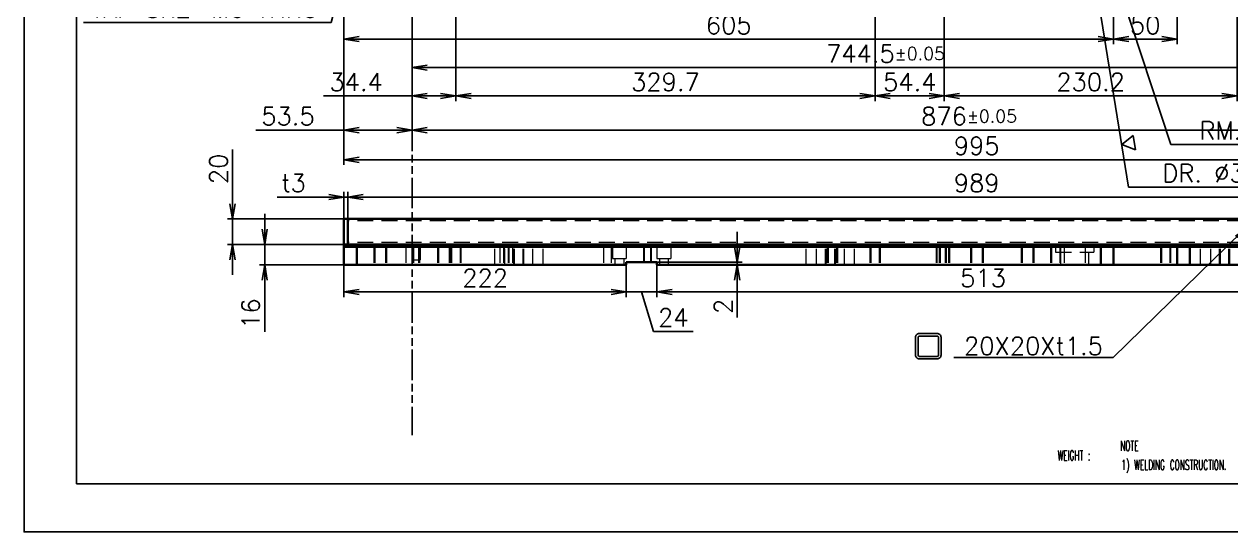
# Model space of a CAD drawing. Header units: millimetres. Extents: x -10155 to 20189, y -25550 to -22580.
# Drawn here: x -1167 to -218, y -25548 to -25149 of the extents above; entities that cross this region are included whole.
import ezdxf

# ---------------------------------------------------------------- set-up
doc = ezdxf.new("R2010")
doc.units = ezdxf.units.MM
doc.linetypes.add('AM_ISO09W050', pattern=[22.5, 12, -1.5, 3, -1.5, 3, -1.5])
doc.linetypes.add('HIDDEN-HOKUTO', pattern=[3.8, 2.5, -1.3])
doc.layers.add('AM_HID', color=1, linetype='HIDDEN-HOKUTO', lineweight=25)
for name, color, linetype in [('SYMBOL', 7, 'Continuous'), ('title_frame', 7, 'Continuous'), ('word_dim', 253, 'Continuous')]:
    doc.layers.add(name, color=color, linetype=linetype)
doc.styles.add('MX_NOTE_STANDARD', font='txt.shx', dxfattribs={"bigfont": 'bigfont.shx'})
doc.styles.get("Standard").update_dxf_attribs({"font": 'romans.shx', "bigfont": 'bigfont.shx'})
doc.dimstyles.new('RS-1-4', dxfattribs={"dimscale": 4, "dimtxt": 3.5, "dimasz": 3, "dimexe": 1, "dimexo": 0, "dimgap": 1, "dimtad": 3, "dimdsep": 46, "dimtxsty": 'Standard', "dimblk1": 'OPEN', "dimblk2": 'OPEN', "dimsah": 1, "dimcen": 0, "dimclrd": 256, "dimclre": 256, "dimclrt": 3, "dimazin": 2, "dimtfac": 1, "dimtmove": 0, "dimatfit": 3, "dimldrblk": 'OPEN', "dimfxl": 0, "dimtolj": 1, "dimtzin": 0, "dimarcsym": 0})
doc.dimstyles.new('STANDARD1-2', dxfattribs={"dimscale": 2, "dimtxt": 3.5, "dimasz": 3, "dimexe": 1, "dimexo": 0, "dimgap": 1, "dimtad": 3, "dimdsep": 46, "dimtxsty": 'Standard', "dimblk1": 'OPEN', "dimblk2": 'OPEN', "dimsah": 1, "dimcen": 0, "dimclrd": 256, "dimclre": 256, "dimclrt": 3, "dimazin": 2, "dimtfac": 1, "dimtmove": 0, "dimatfit": 3, "dimldrblk": 'OPEN', "dimfxl": 0, "dimtolj": 1, "dimlwd": 25, "dimlwe": 25, "dimarcsym": 0})

# ---------------------------------------------------------------- blocks, each defined once
blk = doc.blocks.new('_Open')
at = {"color": 0, "lineweight": -2}
for p, q in [((-1, 0.167), (0, 0)), ((-1, -0.167), (0, 0)), ((0, 0), (-1, 0))]:
    blk.add_line(p, q, dxfattribs=at)
blk = doc.blocks.new('*D208')
at = {"layer": 'DEFPOINTS', "color": 0, "linetype": 'Continuous', "ltscale": 2}
for p in [(-915.32, -25024.46), (79.68, -25024.46), (79.68, -25255.18)]:
    blk.add_point(p, dxfattribs=at)
at = {"layer": 'word_dim', "linetype": 'Continuous', "lineweight": -2, "ltscale": 2}
for p, q in [((-915.32, -25024.46), (-915.32, -25259.18)), ((79.68, -25024.46), (79.68, -25259.18)), ((-903.32, -25255.18), (67.68, -25255.18))]:
    blk.add_line(p, q, dxfattribs=at)
at = {"layer": 'word_dim', "linetype": 'Continuous', "lineweight": -2, "ltscale": 2, "xscale": 12, "yscale": 12, "zscale": 12, "rotation": 180}
blk.add_blockref('_Open', (-915.32, -25255.18), dxfattribs=at)
at = {"layer": 'word_dim', "linetype": 'Continuous', "lineweight": -2, "ltscale": 2, "xscale": 12, "yscale": 12, "zscale": 12}
blk.add_blockref('_Open', (79.68, -25255.18), dxfattribs=at)
at = {"layer": 'word_dim', "color": 3, "linetype": 'Continuous', "ltscale": 2, "insert": (-417.82, -25244.18), "char_height": 14, "attachment_point": 5}
blk.add_mtext('\\A1;995', dxfattribs=at)
blk = doc.blocks.new('*D211')
at = {"layer": 'DEFPOINTS', "color": 0, "linetype": 'Continuous', "ltscale": 2}
for p in [(-915.32, -25024.46), (-310.32, -25024.46), (-310.32, -25160.28)]:
    blk.add_point(p, dxfattribs=at)
at = {"layer": 'word_dim', "linetype": 'Continuous', "lineweight": -2, "ltscale": 2}
for p, q in [((-915.32, -25024.46), (-915.32, -25164.28)), ((-310.32, -25024.46), (-310.32, -25164.28)), ((-903.32, -25160.28), (-322.32, -25160.28))]:
    blk.add_line(p, q, dxfattribs=at)
at = {"layer": 'word_dim', "linetype": 'Continuous', "lineweight": -2, "ltscale": 2, "xscale": 12, "yscale": 12, "zscale": 12, "rotation": 180}
blk.add_blockref('_Open', (-915.32, -25160.28), dxfattribs=at)
at = {"layer": 'word_dim', "linetype": 'Continuous', "lineweight": -2, "ltscale": 2, "xscale": 12, "yscale": 12, "zscale": 12}
blk.add_blockref('_Open', (-310.32, -25160.28), dxfattribs=at)
at = {"layer": 'word_dim', "color": 3, "linetype": 'Continuous', "ltscale": 2, "insert": (-612.82, -25149.28), "char_height": 14, "attachment_point": 5}
blk.add_mtext('\\A1;605', dxfattribs=at)
blk = doc.blocks.new('*D212')
at = {"layer": 'DEFPOINTS', "color": 0, "linetype": 'Continuous', "ltscale": 2}
for p in [(-310.32, -25024.46), (-260.32, -25024.46), (-260.32, -25160.28)]:
    blk.add_point(p, dxfattribs=at)
at = {"layer": 'word_dim', "linetype": 'Continuous', "lineweight": -2, "ltscale": 2}
for p, q in [((-310.32, -25024.46), (-310.32, -25164.28)), ((-260.32, -25024.46), (-260.32, -25164.28)), ((-298.32, -25160.28), (-272.32, -25160.28))]:
    blk.add_line(p, q, dxfattribs=at)
at = {"layer": 'word_dim', "linetype": 'Continuous', "lineweight": -2, "ltscale": 2, "xscale": 12, "yscale": 12, "zscale": 12, "rotation": 180}
blk.add_blockref('_Open', (-310.32, -25160.28), dxfattribs=at)
at = {"layer": 'word_dim', "linetype": 'Continuous', "lineweight": -2, "ltscale": 2, "xscale": 12, "yscale": 12, "zscale": 12}
blk.add_blockref('_Open', (-260.32, -25160.28), dxfattribs=at)
at = {"layer": 'word_dim', "color": 3, "linetype": 'Continuous', "ltscale": 2, "insert": (-285.32, -25149.28), "char_height": 14, "attachment_point": 5}
blk.add_mtext('\\A1;50', dxfattribs=at)
blk = doc.blocks.new('*D217')
at = {"layer": 'DEFPOINTS', "color": 0, "linetype": 'Continuous', "ltscale": 2}
for p in [(-861.79, -25011.46), (-915.32, -25024.46), (-861.79, -25231.88)]:
    blk.add_point(p, dxfattribs=at)
at = {"layer": 'word_dim', "linetype": 'Continuous', "lineweight": -2, "ltscale": 2}
for p, q in [((-861.79, -25011.46), (-861.79, -25235.88)), ((-915.32, -25024.46), (-915.32, -25235.88)), ((-915.32, -25231.88), (-984.65, -25231.88)), ((-873.79, -25231.88), (-903.32, -25231.88))]:
    blk.add_line(p, q, dxfattribs=at)
at = {"layer": 'word_dim', "linetype": 'Continuous', "lineweight": -2, "ltscale": 2, "xscale": 12, "yscale": 12, "zscale": 12, "rotation": 180}
blk.add_blockref('_Open', (-915.32, -25231.88), dxfattribs=at)
at = {"layer": 'word_dim', "linetype": 'Continuous', "lineweight": -2, "ltscale": 2, "xscale": 12, "yscale": 12, "zscale": 12}
blk.add_blockref('_Open', (-861.79, -25231.88), dxfattribs=at)
at = {"layer": 'word_dim', "color": 3, "linetype": 'Continuous', "ltscale": 2, "insert": (-959.32, -25220.88), "char_height": 14, "attachment_point": 5}
blk.add_mtext('\\A1;53.5', dxfattribs=at)
blk = doc.blocks.new('*D218')
at = {"layer": 'DEFPOINTS', "color": 0, "linetype": 'Continuous', "ltscale": 2}
for p in [(-861.79, -25011.46), (14.18, -25011.46), (14.18, -25231.88)]:
    blk.add_point(p, dxfattribs=at)
at = {"layer": 'word_dim', "linetype": 'Continuous', "lineweight": -2, "ltscale": 2}
for p, q in [((-861.79, -25011.46), (-861.79, -25235.88)), ((14.18, -25011.46), (14.18, -25235.88)), ((-849.79, -25231.88), (2.18, -25231.88))]:
    blk.add_line(p, q, dxfattribs=at)
at = {"layer": 'word_dim', "linetype": 'Continuous', "lineweight": -2, "ltscale": 2, "xscale": 12, "yscale": 12, "zscale": 12, "rotation": 180}
blk.add_blockref('_Open', (-861.79, -25231.88), dxfattribs=at)
at = {"layer": 'word_dim', "linetype": 'Continuous', "lineweight": -2, "ltscale": 2, "xscale": 12, "yscale": 12, "zscale": 12}
blk.add_blockref('_Open', (14.18, -25231.88), dxfattribs=at)
at = {"layer": 'word_dim', "color": 3, "linetype": 'Continuous', "ltscale": 2, "insert": (-423.8, -25220.88), "char_height": 14, "attachment_point": 5}
blk.add_mtext('\\A1;876{\\H0.715x;%%p0.05}', dxfattribs=at)
blk = doc.blocks.new('*D242')
at = {"layer": 'DEFPOINTS', "color": 0, "linetype": 'Continuous', "ltscale": 2}
for p in [(-912.32, -25284.44), (-915.32, -25301.63), (-912.32, -25301.63)]:
    blk.add_point(p, dxfattribs=at)
at = {"layer": 'word_dim', "linetype": 'Continuous', "lineweight": -2, "ltscale": 2}
for p, q in [((-927.32, -25284.44), (-967.9, -25284.44)), ((-915.32, -25301.63), (-915.32, -25280.44)), ((-912.32, -25284.44), (-915.32, -25284.44)), ((-912.32, -25301.63), (-912.32, -25280.44)), ((-900.32, -25284.44), (-888.32, -25284.44))]:
    blk.add_line(p, q, dxfattribs=at)
at = {"layer": 'word_dim', "linetype": 'Continuous', "lineweight": -2, "ltscale": 2, "xscale": 12, "yscale": 12, "zscale": 12}
blk.add_blockref('_Open', (-915.32, -25284.44), dxfattribs=at)
at = {"layer": 'word_dim', "linetype": 'Continuous', "lineweight": -2, "ltscale": 2, "xscale": 12, "yscale": 12, "zscale": 12, "rotation": 180}
blk.add_blockref('_Open', (-912.32, -25284.44), dxfattribs=at)
at = {"layer": 'word_dim', "color": 3, "linetype": 'Continuous', "ltscale": 2, "insert": (-954.9, -25273.44), "char_height": 14, "attachment_point": 5}
blk.add_mtext('\\A1;t3', dxfattribs=at)
blk = doc.blocks.new('*D243')
at = {"layer": 'DEFPOINTS', "color": 0, "linetype": 'Continuous', "ltscale": 2}
for p in [(76.68, -25284.44), (-912.32, -25301.63), (76.68, -25301.63)]:
    blk.add_point(p, dxfattribs=at)
at = {"layer": 'word_dim', "linetype": 'Continuous', "lineweight": -2, "ltscale": 2}
for p, q in [((-912.32, -25301.63), (-912.32, -25280.44)), ((-900.32, -25284.44), (64.68, -25284.44)), ((76.68, -25301.63), (76.68, -25280.44))]:
    blk.add_line(p, q, dxfattribs=at)
at = {"layer": 'word_dim', "linetype": 'Continuous', "lineweight": -2, "ltscale": 2, "xscale": 12, "yscale": 12, "zscale": 12, "rotation": 180}
blk.add_blockref('_Open', (-912.32, -25284.44), dxfattribs=at)
at = {"layer": 'word_dim', "linetype": 'Continuous', "lineweight": -2, "ltscale": 2, "xscale": 12, "yscale": 12, "zscale": 12}
blk.add_blockref('_Open', (76.68, -25284.44), dxfattribs=at)
at = {"layer": 'word_dim', "color": 3, "linetype": 'Continuous', "ltscale": 2, "insert": (-417.82, -25273.44), "char_height": 14, "attachment_point": 5}
blk.add_mtext('\\A1;989', dxfattribs=at)
blk = doc.blocks.new('*D247')
at = {"layer": 'DEFPOINTS', "color": 0, "linetype": 'Continuous', "ltscale": 2}
for p in [(-915.32, -25301.63), (-1002.96, -25321.63), (-915.32, -25321.63)]:
    blk.add_point(p, dxfattribs=at)
at = {"layer": 'word_dim', "linetype": 'Continuous', "lineweight": -2, "ltscale": 2}
for p, q in [((-1002.96, -25289.63), (-1002.96, -25246.97)), ((-915.32, -25301.63), (-1006.96, -25301.63)), ((-1002.96, -25321.63), (-1002.96, -25301.63)), ((-915.32, -25321.63), (-1006.96, -25321.63)), ((-1002.96, -25333.63), (-1002.96, -25345.63))]:
    blk.add_line(p, q, dxfattribs=at)
at = {"layer": 'word_dim', "linetype": 'Continuous', "lineweight": -2, "ltscale": 2, "xscale": 12, "yscale": 12, "zscale": 12}
for p, rotation in [((-1002.96, -25301.63), 270), ((-1002.96, -25321.63), 90)]:
    blk.add_blockref('_Open', p, dxfattribs=dict(at, rotation=rotation))
at = {"layer": 'word_dim', "color": 3, "linetype": 'Continuous', "ltscale": 2, "insert": (-1013.96, -25262.3), "char_height": 14, "attachment_point": 5, "rotation": 90}
blk.add_mtext('\\A1;20', dxfattribs=at)
blk = doc.blocks.new('*D248')
at = {"layer": 'DEFPOINTS', "color": 0, "linetype": 'Continuous', "ltscale": 2}
for p in [(-915.32, -25321.63), (-977.66, -25337.63), (-915.32, -25337.63)]:
    blk.add_point(p, dxfattribs=at)
at = {"layer": 'word_dim', "linetype": 'Continuous', "lineweight": -2, "ltscale": 2}
for p, q in [((-977.66, -25309.63), (-977.66, -25297.63)), ((-915.32, -25321.63), (-981.66, -25321.63)), ((-977.66, -25321.63), (-977.66, -25337.63)), ((-915.32, -25337.63), (-981.66, -25337.63)), ((-977.66, -25349.63), (-977.66, -25390.3))]:
    blk.add_line(p, q, dxfattribs=at)
at = {"layer": 'word_dim', "linetype": 'Continuous', "lineweight": -2, "ltscale": 2, "xscale": 12, "yscale": 12, "zscale": 12}
for p, rotation in [((-977.66, -25321.63), 270), ((-977.66, -25337.63), 90)]:
    blk.add_blockref('_Open', p, dxfattribs=dict(at, rotation=rotation))
at = {"layer": 'word_dim', "color": 3, "linetype": 'Continuous', "ltscale": 2, "insert": (-988.66, -25375.97), "char_height": 14, "attachment_point": 5, "rotation": 90}
blk.add_mtext('\\A1;16', dxfattribs=at)
blk = doc.blocks.new('*D254')
at = {"layer": 'DEFPOINTS', "color": 0, "linetype": 'Continuous', "ltscale": 2}
for p in [(-827.41, -24886.96), (-861.79, -25004.96), (-827.41, -25204.98)]:
    blk.add_point(p, dxfattribs=at)
at = {"layer": 'word_dim', "linetype": 'Continuous', "lineweight": -2, "ltscale": 2}
for p, q in [((-827.41, -24886.96), (-827.41, -25208.98)), ((-861.79, -25004.96), (-861.79, -25208.98)), ((-861.79, -25204.98), (-931.46, -25204.98)), ((-839.41, -25204.98), (-849.79, -25204.98))]:
    blk.add_line(p, q, dxfattribs=at)
at = {"layer": 'word_dim', "linetype": 'Continuous', "lineweight": -2, "ltscale": 2, "xscale": 12, "yscale": 12, "zscale": 12, "rotation": 180}
blk.add_blockref('_Open', (-861.79, -25204.98), dxfattribs=at)
at = {"layer": 'word_dim', "linetype": 'Continuous', "lineweight": -2, "ltscale": 2, "xscale": 12, "yscale": 12, "zscale": 12}
blk.add_blockref('_Open', (-827.41, -25204.98), dxfattribs=at)
at = {"layer": 'word_dim', "color": 3, "linetype": 'Continuous', "ltscale": 2, "insert": (-905.79, -25193.98), "char_height": 14, "attachment_point": 5}
blk.add_mtext('\\A1;34.4', dxfattribs=at)
blk = doc.blocks.new('*D255')
at = {"layer": 'DEFPOINTS', "color": 0, "linetype": 'Continuous', "ltscale": 2}
for p in [(-827.41, -24886.96), (-497.75, -24888.72), (-497.75, -25204.98)]:
    blk.add_point(p, dxfattribs=at)
at = {"layer": 'word_dim', "linetype": 'Continuous', "lineweight": -2, "ltscale": 2}
for p, q in [((-827.41, -24886.96), (-827.41, -25208.98)), ((-497.75, -24888.72), (-497.75, -25208.98)), ((-815.41, -25204.98), (-509.75, -25204.98))]:
    blk.add_line(p, q, dxfattribs=at)
at = {"layer": 'word_dim', "linetype": 'Continuous', "lineweight": -2, "ltscale": 2, "xscale": 12, "yscale": 12, "zscale": 12, "rotation": 180}
blk.add_blockref('_Open', (-827.41, -25204.98), dxfattribs=at)
at = {"layer": 'word_dim', "linetype": 'Continuous', "lineweight": -2, "ltscale": 2, "xscale": 12, "yscale": 12, "zscale": 12}
blk.add_blockref('_Open', (-497.75, -25204.98), dxfattribs=at)
at = {"layer": 'word_dim', "color": 3, "linetype": 'Continuous', "ltscale": 2, "insert": (-662.58, -25193.98), "char_height": 14, "attachment_point": 5}
blk.add_mtext('\\A1;329.7', dxfattribs=at)
blk = doc.blocks.new('*D256')
at = {"layer": 'DEFPOINTS', "color": 0, "linetype": 'Continuous', "ltscale": 2}
for p in [(-497.75, -24888.72), (-443.32, -24975.96), (-443.32, -25204.98)]:
    blk.add_point(p, dxfattribs=at)
at = {"layer": 'word_dim', "linetype": 'Continuous', "lineweight": -2, "ltscale": 2}
for p, q in [((-497.75, -24888.72), (-497.75, -25208.98)), ((-443.32, -24975.96), (-443.32, -25208.98)), ((-485.75, -25204.98), (-455.32, -25204.98))]:
    blk.add_line(p, q, dxfattribs=at)
at = {"layer": 'word_dim', "linetype": 'Continuous', "lineweight": -2, "ltscale": 2, "xscale": 12, "yscale": 12, "zscale": 12, "rotation": 180}
blk.add_blockref('_Open', (-497.75, -25204.98), dxfattribs=at)
at = {"layer": 'word_dim', "linetype": 'Continuous', "lineweight": -2, "ltscale": 2, "xscale": 12, "yscale": 12, "zscale": 12}
blk.add_blockref('_Open', (-443.32, -25204.98), dxfattribs=at)
at = {"layer": 'word_dim', "color": 3, "linetype": 'Continuous', "ltscale": 2, "insert": (-470.43, -25193.98), "char_height": 14, "attachment_point": 5}
blk.add_mtext('\\A1;54.4', dxfattribs=at)
blk = doc.blocks.new('*D257')
at = {"layer": 'DEFPOINTS', "color": 0, "linetype": 'Continuous', "ltscale": 2}
for p in [(-213.14, -24933.27), (-443.32, -24975.96), (-213.14, -25204.98)]:
    blk.add_point(p, dxfattribs=at)
at = {"layer": 'word_dim', "linetype": 'Continuous', "lineweight": -2, "ltscale": 2}
for p, q in [((-213.14, -24933.27), (-213.14, -25208.98)), ((-443.32, -24975.96), (-443.32, -25208.98)), ((-431.32, -25204.98), (-225.14, -25204.98))]:
    blk.add_line(p, q, dxfattribs=at)
at = {"layer": 'word_dim', "linetype": 'Continuous', "lineweight": -2, "ltscale": 2, "xscale": 12, "yscale": 12, "zscale": 12, "rotation": 180}
blk.add_blockref('_Open', (-443.32, -25204.98), dxfattribs=at)
at = {"layer": 'word_dim', "linetype": 'Continuous', "lineweight": -2, "ltscale": 2, "xscale": 12, "yscale": 12, "zscale": 12}
blk.add_blockref('_Open', (-213.14, -25204.98), dxfattribs=at)
at = {"layer": 'word_dim', "color": 3, "linetype": 'Continuous', "ltscale": 2, "insert": (-328.23, -25193.98), "char_height": 14, "attachment_point": 5}
blk.add_mtext('\\A1;230.2', dxfattribs=at)
blk = doc.blocks.new('SQU_SHARP_MARK5')
at = {"color": 0, "linetype": 'ByBlock', "lineweight": -2}
for points in [[(-2.5, 4.25), (-2.5, 0.75, 0.414214), (-1.75, 0), (1.75, 0, 0.414214), (2.5, 0.75), (2.5, 4.25, 0.414214), (1.75, 5), (-1.75, 5, 0.414214)], [(-2, 4.25), (-2, 0.75, 0.414214), (-1.75, 0.5), (1.75, 0.5, 0.414214), (2, 0.75), (2, 4.25, 0.414214), (1.75, 4.5), (-1.75, 4.5, 0.414214)]]:
    blk.add_lwpolyline(points, format="xyb", close=True, dxfattribs=at)
blk = doc.blocks.new('*D285')
at = {"layer": 'DEFPOINTS', "color": 0, "linetype": 'Continuous', "ltscale": 2}
for p in [(-915.32, -25337.63), (-693.32, -25337.63), (-693.32, -25359.02)]:
    blk.add_point(p, dxfattribs=at)
at = {"layer": 'word_dim', "linetype": 'Continuous', "lineweight": -2, "ltscale": 2}
for p, q in [((-915.32, -25337.63), (-915.32, -25363.02)), ((-693.32, -25337.63), (-693.32, -25363.02)), ((-903.32, -25359.02), (-705.32, -25359.02))]:
    blk.add_line(p, q, dxfattribs=at)
at = {"layer": 'word_dim', "linetype": 'Continuous', "lineweight": -2, "ltscale": 2, "xscale": 12, "yscale": 12, "zscale": 12, "rotation": 180}
blk.add_blockref('_Open', (-915.32, -25359.02), dxfattribs=at)
at = {"layer": 'word_dim', "linetype": 'Continuous', "lineweight": -2, "ltscale": 2, "xscale": 12, "yscale": 12, "zscale": 12}
blk.add_blockref('_Open', (-693.32, -25359.02), dxfattribs=at)
at = {"layer": 'word_dim', "color": 3, "linetype": 'Continuous', "ltscale": 2, "insert": (-804.32, -25348.02), "char_height": 14, "attachment_point": 5}
blk.add_mtext('\\A1;222', dxfattribs=at)
blk = doc.blocks.new('*D286')
at = {"layer": 'DEFPOINTS', "color": 0, "linetype": 'Continuous', "ltscale": 2}
for p in [(-693.32, -25337.63), (-669.32, -25337.63), (-669.32, -25359.02)]:
    blk.add_point(p, dxfattribs=at)
at = {"layer": 'word_dim', "linetype": 'Continuous', "lineweight": -2, "ltscale": 2}
for p, q in [((-693.32, -25337.63), (-693.32, -25363.02)), ((-669.32, -25337.63), (-669.32, -25363.02)), ((-705.32, -25359.02), (-717.32, -25359.02)), ((-693.32, -25359.02), (-669.32, -25359.02)), ((-693.32, -25359.02), (-669.32, -25359.02)), ((-681.32, -25359.02), (-672.02, -25390.02)), ((-657.32, -25359.02), (-645.32, -25359.02)), ((-672.02, -25390.02), (-640.69, -25390.02))]:
    blk.add_line(p, q, dxfattribs=at)
at = {"layer": 'word_dim', "linetype": 'Continuous', "lineweight": -2, "ltscale": 2, "xscale": 12, "yscale": 12, "zscale": 12}
blk.add_blockref('_Open', (-693.32, -25359.02), dxfattribs=at)
at = {"layer": 'word_dim', "linetype": 'Continuous', "lineweight": -2, "ltscale": 2, "xscale": 12, "yscale": 12, "zscale": 12, "rotation": 180}
blk.add_blockref('_Open', (-669.32, -25359.02), dxfattribs=at)
at = {"layer": 'word_dim', "color": 3, "linetype": 'Continuous', "ltscale": 2, "insert": (-656.35, -25379.02), "char_height": 14, "attachment_point": 5}
blk.add_mtext('\\A1;24', dxfattribs=at)
blk = doc.blocks.new('*D287')
at = {"layer": 'DEFPOINTS', "color": 0, "linetype": 'Continuous', "ltscale": 2}
for p in [(-669.32, -25337.63), (-156.32, -25337.63), (-156.32, -25359.02)]:
    blk.add_point(p, dxfattribs=at)
at = {"layer": 'word_dim', "linetype": 'Continuous', "lineweight": -2, "ltscale": 2}
for p, q in [((-669.32, -25337.63), (-669.32, -25363.02)), ((-156.32, -25337.63), (-156.32, -25363.02)), ((-657.32, -25359.02), (-168.32, -25359.02))]:
    blk.add_line(p, q, dxfattribs=at)
at = {"layer": 'word_dim', "linetype": 'Continuous', "lineweight": -2, "ltscale": 2, "xscale": 12, "yscale": 12, "zscale": 12, "rotation": 180}
blk.add_blockref('_Open', (-669.32, -25359.02), dxfattribs=at)
at = {"layer": 'word_dim', "linetype": 'Continuous', "lineweight": -2, "ltscale": 2, "xscale": 12, "yscale": 12, "zscale": 12}
blk.add_blockref('_Open', (-156.32, -25359.02), dxfattribs=at)
at = {"layer": 'word_dim', "color": 3, "linetype": 'Continuous', "ltscale": 2, "insert": (-412.82, -25348.02), "char_height": 14, "attachment_point": 5}
blk.add_mtext('\\A1;513', dxfattribs=at)
blk = doc.blocks.new('*D289')
at = {"layer": 'DEFPOINTS', "color": 0, "linetype": 'Continuous', "ltscale": 2}
for p in [(-669.32, -25335.63), (-669.32, -25337.63), (-606.2, -25337.63)]:
    blk.add_point(p, dxfattribs=at)
at = {"layer": 'word_dim', "linetype": 'Continuous', "lineweight": -2, "ltscale": 2}
for p, q in [((-606.2, -25323.63), (-606.2, -25311.63)), ((-669.32, -25335.63), (-602.2, -25335.63)), ((-669.32, -25337.63), (-602.2, -25337.63)), ((-606.2, -25335.63), (-606.2, -25337.63)), ((-606.2, -25349.63), (-606.2, -25378.97))]:
    blk.add_line(p, q, dxfattribs=at)
at = {"layer": 'word_dim', "linetype": 'Continuous', "lineweight": -2, "ltscale": 2, "xscale": 12, "yscale": 12, "zscale": 12}
for p, rotation in [((-606.2, -25335.63), 270), ((-606.2, -25337.63), 90)]:
    blk.add_blockref('_Open', p, dxfattribs=dict(at, rotation=rotation))
at = {"layer": 'word_dim', "color": 3, "linetype": 'Continuous', "ltscale": 2, "insert": (-617.2, -25370.3), "char_height": 14, "attachment_point": 5, "rotation": 90}
blk.add_mtext('\\A1;2', dxfattribs=at)
blk = doc.blocks.new('*D294')
at = {"layer": 'DEFPOINTS', "color": 0, "linetype": 'Continuous', "ltscale": 2}
for p in [(-861.79, -25004.96), (-117.32, -25011.96), (-117.32, -25182.69)]:
    blk.add_point(p, dxfattribs=at)
at = {"layer": 'word_dim', "linetype": 'Continuous', "lineweight": -2, "ltscale": 2}
for p, q in [((-861.79, -25004.96), (-861.79, -25186.69)), ((-117.32, -25011.96), (-117.32, -25186.69)), ((-849.79, -25182.69), (-129.32, -25182.69))]:
    blk.add_line(p, q, dxfattribs=at)
at = {"layer": 'word_dim', "linetype": 'Continuous', "lineweight": -2, "ltscale": 2, "xscale": 12, "yscale": 12, "zscale": 12, "rotation": 180}
blk.add_blockref('_Open', (-861.79, -25182.69), dxfattribs=at)
at = {"layer": 'word_dim', "linetype": 'Continuous', "lineweight": -2, "ltscale": 2, "xscale": 12, "yscale": 12, "zscale": 12}
blk.add_blockref('_Open', (-117.32, -25182.69), dxfattribs=at)
at = {"layer": 'word_dim', "color": 3, "linetype": 'Continuous', "ltscale": 2, "insert": (-489.55, -25171.69), "char_height": 14, "attachment_point": 5}
blk.add_mtext('\\A1;744.5{\\H0.715x;%%p0.05}', dxfattribs=at)
blk = doc.blocks.new('*D743')
at = {"layer": 'DEFPOINTS', "color": 0, "ltscale": 2}
for p in [(-859.05, -24884.86), (-857.58, -24879.05)]:
    blk.add_point(p, dxfattribs=at)
at = {"layer": 'word_dim', "lineweight": -2, "ltscale": 2}
for p, q in [((-925.31, -25147.35), (-861.99, -24896.5)), ((-1120.11, -25147.35), (-925.31, -25147.35))]:
    blk.add_line(p, q, dxfattribs=at)
at = {"layer": 'word_dim', "lineweight": -2, "ltscale": 2, "xscale": 12, "yscale": 12, "zscale": 12, "rotation": 75.83393875121948}
blk.add_blockref('_Open', (-859.05, -24884.86), dxfattribs=at)
at = {"layer": 'word_dim', "color": 3, "ltscale": 2, "insert": (-1024.71, -25136.35), "char_height": 14, "attachment_point": 5}
blk.add_mtext('\\A1;TAP 3X2-M6 THRU', dxfattribs=at)
blk = doc.blocks.new('*D749')
at = {"layer": 'DEFPOINTS', "color": 0, "ltscale": 2}
for p in [(-379.29, -25008.18), (-376.35, -25017.73)]:
    blk.add_point(p, dxfattribs=at)
at = {"layer": 'word_dim', "lineweight": -2, "ltscale": 2}
for p, q in [((-340.41, -25134.27), (-372.81, -25029.2)), ((-158.95, -25134.27), (-340.41, -25134.27))]:
    blk.add_line(p, q, dxfattribs=at)
at = {"layer": 'word_dim', "lineweight": -2, "ltscale": 2, "xscale": 12, "yscale": 12, "zscale": 12, "rotation": 107.1362103417136}
blk.add_blockref('_Open', (-376.35, -25017.73), dxfattribs=at)
at = {"layer": 'word_dim', "color": 3, "ltscale": 2, "insert": (-247.68, -25123.27), "char_height": 14, "attachment_point": 5}
blk.add_mtext('\\A1;TAP 6-M10 THRU', dxfattribs=at)
blk = doc.blocks.new('*D827')
at = {"layer": 'DEFPOINTS', "color": 0, "linetype": 'Continuous', "ltscale": 2}
for p in [(-344.26, -25002.51), (-337.38, -25023.41)]:
    blk.add_point(p, dxfattribs=at)
at = {"layer": 'word_dim', "linetype": 'Continuous', "lineweight": -2, "ltscale": 2}
for p, q in [((-265.1, -25243.14), (-333.63, -25034.8)), ((-76.97, -25243.14), (-265.1, -25243.14))]:
    blk.add_line(p, q, dxfattribs=at)
at = {"layer": 'word_dim', "linetype": 'Continuous', "lineweight": -2, "ltscale": 2, "xscale": 12, "yscale": 12, "zscale": 12, "rotation": 108.2090477304179}
blk.add_blockref('_Open', (-337.38, -25023.41), dxfattribs=at)
at = {"layer": 'word_dim', "color": 3, "linetype": 'Continuous', "ltscale": 2, "insert": (-161.7, -25232.14), "char_height": 14, "attachment_point": 5}
blk.add_mtext('\\A1;RM. ∅22H7 THRU', dxfattribs=at)
blk = doc.blocks.new('*D828')
at = {"layer": 'DEFPOINTS', "color": 0, "linetype": 'Continuous', "ltscale": 2}
for p in [(-343.2, -24998.15), (-338.44, -25027.77)]:
    blk.add_point(p, dxfattribs=at)
at = {"layer": 'word_dim', "linetype": 'Continuous', "lineweight": -2, "ltscale": 2}
for p, q in [((-298.45, -25276.69), (-336.54, -25039.61)), ((-145.99, -25276.69), (-298.45, -25276.69))]:
    blk.add_line(p, q, dxfattribs=at)
at = {"layer": 'word_dim', "linetype": 'Continuous', "lineweight": -2, "ltscale": 2, "xscale": 12, "yscale": 12, "zscale": 12, "rotation": 99.1263310642704}
blk.add_blockref('_Open', (-338.44, -25027.77), dxfattribs=at)
at = {"layer": 'word_dim', "color": 3, "linetype": 'Continuous', "ltscale": 2, "insert": (-210.05, -25265.69), "char_height": 14, "attachment_point": 5}
blk.add_mtext('\\A1;DR. ∅30 DP4', dxfattribs=at)
blk = doc.blocks.new('shiage1')
at = {"layer": 'word_dim', "color": 3, "linetype": 'Continuous'}
for p, q in [((0, 0), (-1.44, 2.5)), ((-1.44, 2.5), (1.44, 2.5)), ((1.44, 2.5), (0, 0))]:
    blk.add_line(p, q, dxfattribs=at)

msp = doc.modelspace()

# ---------------------------------------------------------------- linework, layer by layer
at = {"color": 7, "lineweight": 35, "ltscale": 0.075}
for p, q in [((-915.319, -25301.635), (-915.319, -25304.635)), ((-915.319, -25301.635), (-912.319, -25301.635)), ((-912.319, -25304.635), (-912.319, -25301.635)), ((-912.319, -25301.635), (-912.319, -25304.635)), ((-915.319, -25318.635), (-915.319, -25321.635)), ((-915.319, -25321.635), (-912.319, -25321.635)), ((-912.319, -25321.635), (-912.319, -25318.635)), ((-912.319, -25318.635), (-912.319, -25321.635))]:
    msp.add_line(p, q, dxfattribs=at)
at = {"color": 7, "lineweight": 35, "ltscale": 0.35}
for p, q in [((-915.319, -25318.635), (-915.319, -25304.635)), ((-912.319, -25318.635), (-912.319, -25304.635)), ((-912.319, -25318.635), (-912.319, -25304.635)), ((-915.319, -25337.635), (-915.319, -25323.635)), ((-905.319, -25337.635), (-905.319, -25323.635)), ((-320.319, -25337.635), (-320.319, -25323.635)), ((-310.319, -25337.635), (-310.319, -25323.635)), ((-260.319, -25337.635), (-260.319, -25323.635)), ((-250.319, -25337.635), (-250.319, -25323.635))]:
    msp.add_line(p, q, dxfattribs=at)
at = {"color": 7, "lineweight": 35}
for p, q in [((76.681, -25301.635), (-912.319, -25301.635)), ((79.681, -25321.635), (-915.319, -25321.635)), ((76.681, -25321.635), (-912.319, -25321.635)), ((-905.319, -25323.635), (-320.319, -25323.635)), ((-300.319, -25323.635), (-270.319, -25323.635)), ((-250.319, -25323.635), (69.681, -25323.635)), ((-905.319, -25337.635), (-693.319, -25337.635)), ((-693.319, -25335.635), (-669.319, -25335.635)), ((-669.319, -25337.635), (-320.319, -25337.635)), ((-270.319, -25337.635), (-300.319, -25337.635)), ((-250.319, -25337.635), (-156.319, -25337.635))]:
    msp.add_line(p, q, dxfattribs=at)
at = {"color": 7, "lineweight": 35, "ltscale": 0.05}
for p, q in [((-915.319, -25321.635), (-915.319, -25323.635)), ((-693.319, -25337.635), (-693.319, -25335.635)), ((-669.319, -25337.635), (-669.319, -25335.635))]:
    msp.add_line(p, q, dxfattribs=at)
at = {"color": 7, "lineweight": 35, "ltscale": 0.25}
for p, q in [((-905.319, -25323.635), (-915.319, -25323.635)), ((-310.319, -25323.635), (-320.319, -25323.635)), ((-310.319, -25323.635), (-300.319, -25323.635)), ((-270.319, -25323.635), (-260.319, -25323.635)), ((-260.319, -25323.635), (-250.319, -25323.635)), ((-915.319, -25337.635), (-905.319, -25337.635)), ((-310.319, -25337.635), (-320.319, -25337.635)), ((-300.319, -25337.635), (-310.319, -25337.635)), ((-260.319, -25337.635), (-270.319, -25337.635)), ((-250.319, -25337.635), (-260.319, -25337.635))]:
    msp.add_line(p, q, dxfattribs=at)
at = {"layer": 'AM_HID', "color": 1, "lineweight": 13, "ltscale": 5}
for p, q in [((76.681, -25303.135), (-912.319, -25303.135)), ((76.681, -25320.135), (-912.319, -25320.135)), ((-905.319, -25321.635), (-905.319, -25337.635)), ((-891.789, -25323.635), (-891.789, -25337.635)), ((-891.789, -25323.635), (-891.789, -25337.635)), ((-890.977, -25323.635), (-890.977, -25337.635)), ((-890.977, -25323.635), (-890.977, -25337.635)), ((-882.601, -25323.635), (-882.601, -25337.635)), ((-882.601, -25323.635), (-882.601, -25337.635)), ((-881.789, -25323.635), (-881.789, -25337.635)), ((-881.789, -25323.635), (-881.789, -25337.635)), ((-866.789, -25323.635), (-866.789, -25337.635)), ((-866.789, -25323.635), (-866.789, -25337.635)), ((-861.319, -25323.635), (-861.319, -25333.635)), ((-861.319, -25323.635), (-861.319, -25333.635)), ((-860.778, -25323.635), (-860.778, -25337.635)), ((-860.778, -25323.635), (-860.778, -25337.635)), ((-856.789, -25323.635), (-856.789, -25337.635)), ((-856.789, -25323.635), (-856.789, -25337.635)), ((-855.861, -25323.635), (-855.861, -25337.635)), ((-855.861, -25323.635), (-855.861, -25337.635)), ((-855.319, -25323.635), (-855.319, -25333.635)), ((-855.319, -25323.635), (-855.319, -25333.635)), ((-841.789, -25323.635), (-841.789, -25337.635)), ((-841.789, -25323.635), (-841.789, -25337.635)), ((-840.977, -25323.635), (-840.977, -25337.635)), ((-840.977, -25323.635), (-840.977, -25337.635)), ((-832.601, -25323.635), (-832.601, -25337.635)), ((-832.601, -25323.635), (-832.601, -25337.635)), ((-831.789, -25323.635), (-831.789, -25337.635)), ((-831.789, -25323.635), (-831.789, -25337.635)), ((-831.411, -25323.635), (-831.411, -25337.635)), ((-831.411, -25323.635), (-831.411, -25337.635)), ((-830.734, -25323.635), (-830.734, -25337.635)), ((-830.734, -25323.635), (-830.734, -25337.635)), ((-824.088, -25323.635), (-824.088, -25337.635)), ((-824.088, -25323.635), (-824.088, -25337.635)), ((-823.411, -25323.635), (-823.411, -25337.635)), ((-823.411, -25323.635), (-823.411, -25337.635)), ((-796.819, -25337.635), (-796.819, -25323.635)), ((-792.819, -25323.635), (-792.819, -25337.635)), ((-789.819, -25323.635), (-789.819, -25337.635)), ((-789.819, -25323.635), (-789.819, -25337.635)), ((-789.44, -25323.635), (-789.44, -25337.635)), ((-789.44, -25323.635), (-789.44, -25337.635)), ((-788.819, -25337.635), (-788.819, -25323.635)), ((-786.198, -25323.635), (-786.198, -25337.635)), ((-786.198, -25323.635), (-786.198, -25337.635)), ((-785.819, -25323.635), (-785.819, -25337.635)), ((-785.819, -25323.635), (-785.819, -25337.635)), ((-782.819, -25323.635), (-782.819, -25337.635)), ((-781.819, -25337.635), (-781.819, -25323.635)), ((-781.143, -25337.635), (-781.143, -25323.635)), ((-774.496, -25337.635), (-774.496, -25323.635)), ((-773.819, -25337.635), (-773.819, -25323.635)), ((-766.819, -25337.635), (-766.819, -25323.635)), ((-758.819, -25337.635), (-758.819, -25323.635)), ((-711.319, -25323.635), (-711.319, -25337.635)), ((-711.319, -25323.635), (-711.319, -25337.635)), ((-711.319, -25323.635), (-711.319, -25337.635)), ((-711.319, -25323.635), (-711.319, -25337.635)), ((-705.319, -25323.635), (-705.319, -25337.635)), ((-705.319, -25323.635), (-705.319, -25337.635)), ((-705.319, -25323.635), (-705.319, -25337.635)), ((-705.319, -25323.635), (-705.319, -25337.635)), ((-704.319, -25323.635), (-704.319, -25332.635)), ((-704.319, -25323.635), (-704.319, -25332.635)), ((-704.319, -25323.635), (-704.319, -25332.635)), ((-704.319, -25323.635), (-704.319, -25332.635)), ((-693.319, -25323.635), (-693.319, -25332.635)), ((-693.319, -25323.635), (-693.319, -25332.635)), ((-693.319, -25323.635), (-693.319, -25332.635)), ((-693.319, -25323.635), (-693.319, -25332.635)), ((-679.819, -25323.635), (-679.819, -25335.635)), ((-679.819, -25323.635), (-679.819, -25335.635)), ((-679.278, -25323.635), (-679.278, -25335.635)), ((-679.278, -25323.635), (-679.278, -25335.635)), ((-674.361, -25323.635), (-674.361, -25335.635)), ((-674.361, -25323.635), (-674.361, -25335.635)), ((-673.819, -25323.635), (-673.819, -25335.635)), ((-673.819, -25323.635), (-673.819, -25335.635)), ((-669.319, -25323.635), (-669.319, -25332.635)), ((-669.319, -25323.635), (-669.319, -25332.635)), ((-669.319, -25323.635), (-669.319, -25332.635)), ((-669.319, -25323.635), (-669.319, -25332.635)), ((-658.319, -25323.635), (-658.319, -25332.635)), ((-658.319, -25323.635), (-658.319, -25332.635)), ((-658.319, -25323.635), (-658.319, -25332.635)), ((-658.319, -25323.635), (-658.319, -25332.635)), ((-551.819, -25337.635), (-551.819, -25323.635)), ((-543.819, -25337.635), (-543.819, -25323.635)), ((-536.819, -25337.635), (-536.819, -25323.635)), ((-536.143, -25337.635), (-536.143, -25323.635)), ((-535.319, -25323.635), (-535.319, -25337.635)), ((-535.319, -25323.635), (-535.319, -25337.635)), ((-535.319, -25323.635), (-535.319, -25337.635)), ((-535.319, -25323.635), (-535.319, -25337.635)), ((-534.643, -25323.635), (-534.643, -25337.635)), ((-534.643, -25323.635), (-534.643, -25337.635)), ((-529.496, -25337.635), (-529.496, -25323.635)), ((-528.819, -25337.635), (-528.819, -25323.635)), ((-527.996, -25323.635), (-527.996, -25337.635)), ((-527.996, -25323.635), (-527.996, -25337.635)), ((-527.319, -25323.635), (-527.319, -25337.635)), ((-527.319, -25323.635), (-527.319, -25337.635)), ((-527.319, -25323.635), (-527.319, -25337.635)), ((-527.319, -25323.635), (-527.319, -25337.635)), ((-521.819, -25337.635), (-521.819, -25323.635)), ((-513.819, -25337.635), (-513.819, -25323.635)), ((-501.747, -25323.635), (-501.747, -25337.635)), ((-501.747, -25323.635), (-501.747, -25337.635)), ((-501.071, -25323.635), (-501.071, -25337.635)), ((-501.071, -25323.635), (-501.071, -25337.635)), ((-494.424, -25323.635), (-494.424, -25337.635)), ((-494.424, -25323.635), (-494.424, -25337.635)), ((-493.747, -25323.635), (-493.747, -25337.635)), ((-493.747, -25323.635), (-493.747, -25337.635)), ((-449.819, -25323.635), (-449.819, -25337.635)), ((-449.819, -25323.635), (-449.819, -25337.635)), ((-449.819, -25323.635), (-449.819, -25337.635)), ((-449.143, -25323.635), (-449.143, -25337.635)), ((-449.143, -25323.635), (-449.143, -25337.635)), ((-447.319, -25323.635), (-447.319, -25337.635)), ((-447.319, -25323.635), (-447.319, -25337.635)), ((-446.643, -25323.635), (-446.643, -25337.635)), ((-446.643, -25323.635), (-446.643, -25337.635)), ((-442.496, -25323.635), (-442.496, -25337.635)), ((-442.496, -25323.635), (-442.496, -25337.635)), ((-441.819, -25323.635), (-441.819, -25337.635)), ((-441.819, -25323.635), (-441.819, -25337.635)), ((-441.819, -25323.635), (-441.819, -25337.635)), ((-439.996, -25323.635), (-439.996, -25337.635)), ((-439.996, -25323.635), (-439.996, -25337.635)), ((-439.319, -25323.635), (-439.319, -25337.635)), ((-439.319, -25323.635), (-439.319, -25337.635)), ((-422.819, -25323.635), (-422.819, -25337.635)), ((-422.819, -25323.635), (-422.819, -25337.635)), ((-422.819, -25323.635), (-422.819, -25337.635)), ((-422.007, -25323.635), (-422.007, -25337.635)), ((-422.007, -25323.635), (-422.007, -25337.635)), ((-422.007, -25323.635), (-422.007, -25337.635)), ((-413.631, -25323.635), (-413.631, -25337.635)), ((-413.631, -25323.635), (-413.631, -25337.635)), ((-413.631, -25323.635), (-413.631, -25337.635)), ((-412.819, -25323.635), (-412.819, -25337.635)), ((-412.819, -25323.635), (-412.819, -25337.635)), ((-412.819, -25323.635), (-412.819, -25337.635)), ((-382.819, -25323.635), (-382.819, -25337.635)), ((-382.819, -25323.635), (-382.819, -25337.635)), ((-382.819, -25323.635), (-382.819, -25337.635)), ((-382.007, -25323.635), (-382.007, -25337.635)), ((-382.007, -25323.635), (-382.007, -25337.635)), ((-382.007, -25323.635), (-382.007, -25337.635)), ((-373.631, -25323.635), (-373.631, -25337.635)), ((-373.631, -25323.635), (-373.631, -25337.635)), ((-373.631, -25323.635), (-373.631, -25337.635)), ((-372.819, -25323.635), (-372.819, -25337.635)), ((-372.819, -25323.635), (-372.819, -25337.635)), ((-372.819, -25323.635), (-372.819, -25337.635)), ((-359.819, -25323.635), (-359.819, -25337.635)), ((-359.819, -25323.635), (-359.819, -25337.635)), ((-359.819, -25323.635), (-359.819, -25337.635)), ((-359.143, -25323.635), (-359.143, -25337.635)), ((-359.143, -25323.635), (-359.143, -25337.635)), ((-355.819, -25323.635), (-355.819, -25327.635)), ((-352.496, -25323.635), (-352.496, -25337.635)), ((-352.496, -25323.635), (-352.496, -25337.635)), ((-351.819, -25323.635), (-351.819, -25337.635)), ((-351.819, -25323.635), (-351.819, -25337.635)), ((-351.819, -25323.635), (-351.819, -25337.635)), ((-349.069, -25323.635), (-349.069, -25337.635)), ((-332.569, -25323.635), (-332.569, -25337.635)), ((-325.819, -25323.635), (-325.819, -25327.635)), ((-273.319, -25323.635), (-273.319, -25337.635)), ((-273.319, -25323.635), (-273.319, -25337.635)), ((-273.319, -25323.635), (-273.319, -25337.635)), ((-273.319, -25323.635), (-273.319, -25337.635)), ((-272.643, -25323.635), (-272.643, -25337.635)), ((-272.643, -25323.635), (-272.643, -25337.635)), ((-265.996, -25323.635), (-265.996, -25337.635)), ((-265.996, -25323.635), (-265.996, -25337.635)), ((-265.319, -25323.635), (-265.319, -25337.635)), ((-265.319, -25323.635), (-265.319, -25337.635)), ((-265.319, -25323.635), (-265.319, -25337.635)), ((-265.319, -25323.635), (-265.319, -25337.635)), ((-241.819, -25337.635), (-241.819, -25323.635)), ((-233.819, -25337.635), (-233.819, -25323.635)), ((-226.819, -25337.635), (-226.819, -25323.635)), ((-226.143, -25337.635), (-226.143, -25323.635)), ((-219.496, -25337.635), (-219.496, -25323.635)), ((-218.819, -25337.635), (-218.819, -25323.635)), ((-860.778, -25334.573), (-861.319, -25333.635)), ((-861.319, -25333.635), (-855.686, -25333.635)), ((-860.778, -25334.573), (-861.319, -25333.635)), ((-860.952, -25333.635), (-855.319, -25333.635)), ((-855.861, -25334.573), (-855.319, -25333.635)), ((-855.861, -25334.573), (-855.319, -25333.635)), ((-704.319, -25332.635), (-693.993, -25332.635)), ((-702.319, -25332.635), (-702.319, -25337.635)), ((-702.319, -25332.635), (-702.319, -25337.635)), ((-702.319, -25332.635), (-702.319, -25337.635)), ((-702.319, -25332.635), (-702.319, -25337.635)), ((-695.319, -25332.635), (-695.319, -25337.635)), ((-695.319, -25332.635), (-695.319, -25337.635)), ((-695.319, -25332.635), (-695.319, -25337.635)), ((-695.319, -25332.635), (-695.319, -25337.635)), ((-693.993, -25332.635), (-693.319, -25332.635)), ((-669.319, -25332.635), (-658.993, -25332.635)), ((-667.319, -25332.635), (-667.319, -25337.635)), ((-667.319, -25332.635), (-667.319, -25337.635)), ((-667.319, -25332.635), (-667.319, -25337.635)), ((-667.319, -25332.635), (-667.319, -25337.635)), ((-660.319, -25332.635), (-660.319, -25337.635)), ((-660.319, -25332.635), (-660.319, -25337.635)), ((-660.319, -25332.635), (-660.319, -25337.635)), ((-660.319, -25332.635), (-660.319, -25337.635)), ((-658.993, -25332.635), (-658.319, -25332.635)), ((-355.819, -25327.635), (-327.655, -25327.635)), ((-351.819, -25327.635), (-351.819, -25337.635)), ((-329.819, -25327.635), (-329.819, -25337.635)), ((-327.655, -25327.635), (-325.819, -25327.635))]:
    msp.add_line(p, q, dxfattribs=at)
at = {"layer": 'title_frame', "color": 4}
msp.add_lwpolyline([(513.189, -24359.535), (-1166.811, -24359.535), (-1166.811, -25547.535), (513.189, -25547.535)], close=True, dxfattribs=at)
at = {"layer": 'title_frame'}
msp.add_lwpolyline([(-1125.511, -24397.385), (471.889, -24397.385), (471.889, -25509.685), (-1125.511, -25509.685)], close=True, dxfattribs=at)
at = {"layer": 'word_dim', "color": 6, "linetype": 'AM_ISO09W050', "ltscale": 2}
msp.add_line((-861.789, -24459.232), (-861.789, -25471.441), dxfattribs=at)

# ---------------------------------------------------------------- block references
at = {"layer": 'SYMBOL', "ltscale": 2, "xscale": 4, "yscale": 4, "zscale": 4}
msp.add_blockref('SQU_SHARP_MARK5', (-455.885, -25411.648), dxfattribs=at)
at = {"layer": 'word_dim', "color": 3, "linetype": 'Continuous', "ltscale": 2, "xscale": 4, "yscale": 4, "zscale": 4, "rotation": 279.1263310642687}
msp.add_blockref('shiage1', (-303.83, -25243.208), dxfattribs=at)

# ---------------------------------------------------------------- texts
at = {"layer": 'title_frame', "color": 3, "style": 'MX_NOTE_STANDARD', "width": 0.545}
for s, p in [('NOTE', (-304.995, -25483.859)), ('WEIGHT :', (-354.227, -25491.391)), ('1) WELDING CONSTRUCTION.', (-304.043, -25498.87))]:
    msp.add_text(s, height=7.84, dxfattribs=at).set_placement(p)
at = {"layer": 'word_dim', "color": 3, "ltscale": 2, "insert": (-318.583, -25408.499), "char_height": 14, "attachment_point": 9}
msp.add_mtext('20X20Xt1.5', dxfattribs=at)

# ---------------------------------------------------------------- dimensions: what is measured, and where the dimension line sits
at = {"layer": 'word_dim', "color": 3, "ltscale": 2}
for p1, p2, text, picture, middle in [((-857.585, -24879.047), (-859.053, -24884.865), 'TAP 3X2-M6 THRU', '*D743', (-1024.708, -25147.354)), ((-379.292, -25008.178), (-376.346, -25017.734), 'TAP 6-M10 THRU', '*D749', (-247.682, -25134.268))]:
    dim = msp.add_diameter_dim_2p(p1=p1, p2=p2, text=text, dimstyle='RS-1-4', override={"dimtoh": 1, "dimtofl": 0}, dxfattribs=at)
    dim.commit()
    dim.dimension.update_dxf_attribs({"geometry": picture, "text_midpoint": middle, "dimtype": 163})
at = {"layer": 'word_dim', "linetype": 'Continuous', "ltscale": 2}
for base, p1, p2, picture, middle in [((-827.411, -25204.983), (-861.789, -25004.956), (-827.411, -24886.956), '*D254', (-905.789, -25204.983)), ((-443.319, -25204.983), (-497.747, -24888.723), (-443.319, -24975.956), '*D256', (-470.427, -25204.983)), ((-861.789, -25231.88), (-915.319, -25024.456), (-861.789, -25011.456), '*D217', (-959.319, -25231.88))]:
    dim = msp.add_linear_dim(base=base, p1=p1, p2=p2, dimstyle='RS-1-4', override={"dimdec": 1}, dxfattribs=at)
    dim.commit()
    dim.dimension.update_dxf_attribs({"geometry": picture, "text_midpoint": middle, "dimtype": 160})
for base, p1, p2, override, picture, middle in [((-497.747, -25204.983), (-827.411, -24886.956), (-497.747, -24888.723), {"dimdec": 1}, '*D255', (-662.579, -25193.983)), ((-213.142, -25204.983), (-443.319, -24975.956), (-213.142, -24933.269), {"dimdec": 1}, '*D257', (-328.231, -25193.983)), ((-669.319, -25359.017), (-693.319, -25337.635), (-669.319, -25337.635), {"dimtmove": 1}, '*D286', (-668.019, -25379.017)), ((-156.319, -25359.017), (-669.319, -25337.635), (-156.319, -25337.635), {"dimtmove": 1}, '*D287', (-412.819, -25348.017))]:
    dim = msp.add_linear_dim(base=base, p1=p1, p2=p2, dimstyle='RS-1-4', override=override, dxfattribs=at)
    dim.commit()
    dim.dimension.update_dxf_attribs({"geometry": picture, "text_midpoint": middle})
for p1, p2, text, picture, middle in [((-343.198, -24998.146), (-338.44, -25027.766), 'DR. <> DP4', '*D828', (-210.052, -25276.686)), ((-344.257, -25002.507), (-337.382, -25023.405), 'RM. <>H7 THRU', '*D827', (-161.699, -25243.139))]:
    dim = msp.add_diameter_dim_2p(p1=p1, p2=p2, text=text, dimstyle='RS-1-4', override={"dimtoh": 1, "dimtofl": 0}, dxfattribs=at)
    dim.commit()
    dim.dimension.update_dxf_attribs({"geometry": picture, "text_midpoint": middle, "dimtype": 163})
dim = msp.add_linear_dim(base=(-117.319, -25182.69), p1=(-861.789, -25004.956), p2=(-117.319, -25011.956), text='<>{\\H0.715x;%%p0.05}', dimstyle='RS-1-4', override={"dimdec": 1}, dxfattribs=at)
dim.commit()
dim.dimension.update_dxf_attribs({"geometry": '*D294', "text_midpoint": (-489.554, -25182.69), "dimtype": 160})
dim = msp.add_linear_dim(base=(14.181, -25231.88), p1=(-861.789, -25011.456), p2=(14.181, -25011.456), text='<>{\\H0.715x;%%p0.05}', dimstyle='RS-1-4', override={"dimdec": 1}, dxfattribs=at)
dim.commit()
dim.dimension.update_dxf_attribs({"geometry": '*D218', "text_midpoint": (-423.804, -25220.88)})
for base, p1, p2, picture, middle in [((79.681, -25255.184), (-915.319, -25024.456), (79.681, -25024.456), '*D208', (-417.819, -25244.184)), ((-310.319, -25160.277), (-915.319, -25024.456), (-310.319, -25024.456), '*D211', (-612.819, -25149.277)), ((-260.319, -25160.277), (-310.319, -25024.456), (-260.319, -25024.456), '*D212', (-285.319, -25149.277)), ((76.681, -25284.445), (-912.319, -25301.635), (76.681, -25301.635), '*D243', (-417.819, -25273.445)), ((-693.319, -25359.017), (-915.319, -25337.635), (-693.319, -25337.635), '*D285', (-804.319, -25348.017))]:
    dim = msp.add_linear_dim(base=base, p1=p1, p2=p2, dimstyle='RS-1-4', dxfattribs=at)
    dim.commit()
    dim.dimension.update_dxf_attribs({"geometry": picture, "text_midpoint": middle})
for base, p1, p2, picture, middle in [((-1002.959, -25321.635), (-915.319, -25301.635), (-915.319, -25321.635), '*D247', (-1002.959, -25262.301)), ((-606.199, -25337.635), (-669.319, -25335.635), (-669.319, -25337.635), '*D289', (-606.199, -25370.301))]:
    dim = msp.add_linear_dim(base=base, p1=p1, p2=p2, angle=90, dimstyle='RS-1-4', dxfattribs=at)
    dim.commit()
    dim.dimension.update_dxf_attribs({"geometry": picture, "text_midpoint": middle, "dimtype": 160})
dim = msp.add_linear_dim(base=(-912.319, -25284.445), p1=(-915.319, -25301.635), p2=(-912.319, -25301.635), text='t<>', dimstyle='RS-1-4', dxfattribs=at)
dim.commit()
dim.dimension.update_dxf_attribs({"geometry": '*D242', "text_midpoint": (-954.903, -25284.445), "dimtype": 160})
dim = msp.add_linear_dim(base=(-977.659, -25337.635), p1=(-915.319, -25321.635), p2=(-915.319, -25337.635), angle=90, dimstyle='RS-1-4', dxfattribs=at)
dim.commit()
dim.dimension.update_dxf_attribs({"geometry": '*D248', "text_midpoint": (-988.659, -25375.968)})

# ---------------------------------------------------------------- leaders
at = {"layer": 'word_dim', "ltscale": 2, "annotation_type": 0, "has_hookline": 1, "hookline_direction": 1, "text_width": 117.333}
msp.add_leader([(-209.291, -25311.636), (-310.583, -25410.499), (-316.583, -25410.499)], dimstyle='STANDARD1-2', override={"dimgap": 1, "dimtad": 1}, dxfattribs=at)

doc.saveas('drawing.dxf')
